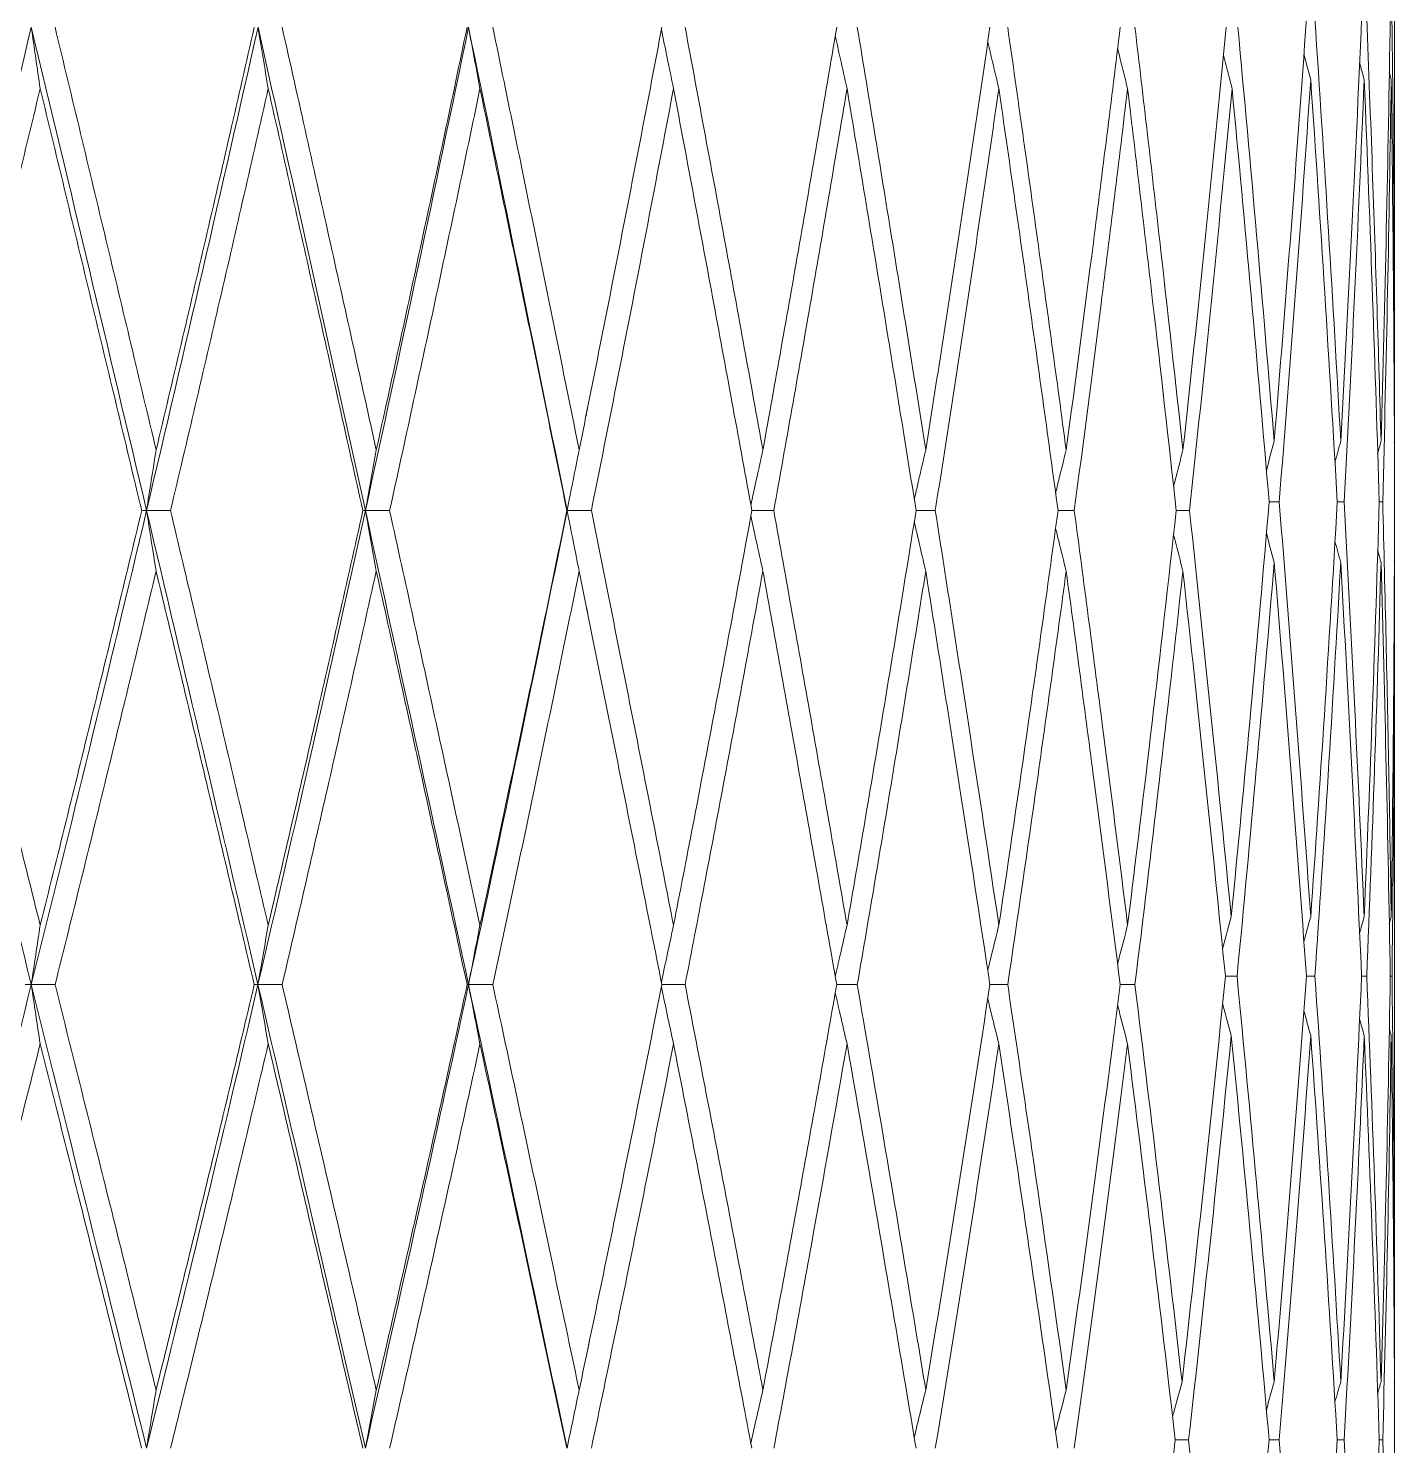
# Model space of a CAD drawing. Extents: x 4138 to 4928, y 0 to 579.
# Drawn here: x 4390.99 to 4399.09, y 402.97 to 411.38 of the extents above; entities that cross this region are included whole.
import ezdxf

# ---------------------------------------------------------------- set-up
doc = ezdxf.new("R2010")
doc.units = 0
doc.header["$LTSCALE"] = 10
doc.header["$MEASUREMENT"] = 0
doc.layers.add('1', color=7, linetype='CONTINUOUS')

msp = doc.modelspace()

# ---------------------------------------------------------------- linework, layer by layer
at = {"layer": '1', "color": 7, "linetype": 'Continuous', "lineweight": 18}
for p, q in [((4399.0925, 413.9348), (4399.0925, 408.9827)), ((4399.0925, 408.9313), (4399.0925, 408.9827)), ((4399.0925, 408.9313), (4399.0902, 408.923)), ((4399.0925, 408.2132), (4399.0904, 408.2206)), ((4399.0925, 408.162), (4399.0925, 408.2132)), ((4399.0925, 408.162), (4399.0925, 403.4029)), ((4399.0925, 403.3537), (4399.0902, 403.3457)), ((4399.0925, 403.3537), (4399.0925, 403.4029))]:
    msp.add_line(p, q, dxfattribs=at)
for points, degree in [([(4398.3781, 408.9313), (4398.4126, 409.3488), (4398.4791, 410.1846), (4398.5402, 411.0216), (4398.5695, 411.4403)], 3), ([(4398.6193, 411.4403), (4398.6475, 411.0166), (4398.7013, 410.1747), (4398.7498, 409.3439), (4398.7728, 408.9313)], 3), ([(4398.8965, 411.4403), (4398.8778, 411.0046), (4398.8382, 410.1506), (4398.7951, 409.3319), (4398.7728, 408.9313)], 3), ([(4398.9267, 411.4403), (4398.9388, 411.1347), (4398.961, 410.5414), (4398.9887, 409.7155), (4399.0045, 409.1878), (4399.0117, 408.9313)], 3), ([(4399.0665, 411.4403), (4399.06, 411.0234), (4399.0444, 410.1883), (4399.0235, 409.3507), (4399.0117, 408.9313)], 3), ([(4399.0767, 411.4403), (4399.0819, 411.0215), (4399.0897, 410.1845), (4399.0924, 409.3488), (4399.0925, 408.9313)], 3), ([(4390.3013, 408.5205), (4390.5393, 409.4674), (4390.7742, 410.4237), (4391.0056, 411.3881)], 3), ([(4391.0056, 411.3881), (4391.237, 410.4237), (4391.4649, 409.4674), (4391.6891, 408.5205)], 3), ([(4391.0584, 411.0234), (4391.0495, 411.0839), (4391.0319, 411.2052), (4391.0144, 411.327), (4391.0056, 411.3881)], 3), ([(4391.1463, 411.3881), (4391.2478, 410.9659), (4391.4492, 410.1257), (4391.6475, 409.2937), (4391.7459, 408.8799)], 3), ([(4392.3502, 411.3881), (4392.1337, 410.4237), (4391.9133, 409.4674), (4391.6891, 408.5205)], 3), ([(4391.7459, 408.8799), (4391.845, 409.2968), (4392.0411, 410.1319), (4392.2332, 410.969), (4392.3283, 411.3881)], 3), ([(4392.3502, 411.3881), (4392.5666, 410.4237), (4392.779, 409.4674), (4392.9872, 408.5205)], 3), ([(4392.4109, 411.0234), (4392.4007, 411.0839), (4392.3804, 411.2052), (4392.3602, 411.327), (4392.3502, 411.3881)], 3), ([(4392.4931, 411.3881), (4392.5913, 410.9512), (4392.7825, 410.0962), (4392.9636, 409.279), (4393.0517, 408.8799)], 3), ([(4393.5989, 411.3881), (4393.3994, 410.4237), (4393.1954, 409.4674), (4392.9872, 408.5205)], 3), ([(4393.0517, 408.8799), (4393.142, 409.2889), (4393.3222, 410.1159), (4393.5014, 410.961), (4393.5908, 411.3881)], 3), ([(4393.5989, 411.3881), (4393.7984, 410.4237), (4393.9933, 409.4674), (4394.1836, 408.5205)], 3), ([(4393.667, 411.0234), (4393.6556, 411.0839), (4393.6328, 411.2052), (4393.6102, 411.327), (4393.5989, 411.3881)], 3), ([(4393.7427, 411.3881), (4393.8327, 410.9529), (4394.0081, 410.0997), (4394.1743, 409.2808), (4394.2552, 408.8799)], 3), ([(4394.2552, 408.8799), (4394.3376, 409.2887), (4394.5019, 410.1155), (4394.6649, 410.9608), (4394.7459, 411.3881)], 3), ([(4394.8835, 411.3881), (4394.9651, 410.9519), (4395.1236, 410.0977), (4395.2727, 409.2798), (4395.345, 408.8799)], 3), ([(4395.345, 408.8799), (4395.4171, 409.2787), (4395.5624, 410.0956), (4395.7092, 410.9508), (4395.7829, 411.3881)], 3), ([(4395.9048, 411.3881), (4395.9774, 410.9498), (4396.1175, 410.0936), (4396.2481, 409.2777), (4396.311, 408.8799)], 3), ([(4396.311, 408.8799), (4396.376, 409.2907), (4396.5046, 410.1196), (4396.63, 410.9629), (4396.6919, 411.3881)], 3), ([(4396.7971, 411.3881), (4396.857, 410.9675), (4396.9748, 410.129), (4397.0885, 409.2954), (4397.1442, 408.8799)], 3), ([(4397.1442, 408.8799), (4397.1982, 409.2824), (4397.3058, 410.1029), (4397.4119, 410.9545), (4397.4646, 411.3881)], 3), ([(4397.552, 411.3881), (4397.6024, 410.9612), (4397.7003, 410.1162), (4397.7923, 409.289), (4397.8368, 408.8799)], 3), ([(4398.0936, 411.3881), (4398.0519, 410.9537), (4397.9673, 410.1014), (4397.8806, 409.2816), (4397.8368, 408.8799)], 3), ([(4398.1624, 411.3881), (4398.2006, 410.9764), (4398.2747, 410.1553), (4398.3444, 409.3385), (4398.3781, 408.9313)], 3), ([(4398.5947, 411.0756), (4398.5811, 411.1262), (4398.5676, 411.1769), (4398.554, 411.2277)], 3), ([(4398.9119, 411.0756), (4398.9026, 411.1094), (4398.8934, 411.1432), (4398.8842, 411.1771)], 3), ([(4398.5947, 411.0756), (4398.5661, 410.6568), (4398.5063, 409.8208), (4398.4413, 408.9876), (4398.4076, 408.5718)], 3), ([(4398.7524, 408.5718), (4398.7288, 408.9818), (4398.679, 409.809), (4398.6237, 410.6509), (4398.5947, 411.0756)], 3), ([(4398.7925, 408.5718), (4398.8141, 408.9712), (4398.8558, 409.7877), (4398.8939, 410.6403), (4398.9119, 411.0756)], 3), ([(4399.0013, 408.5718), (4398.9897, 408.9588), (4398.9635, 409.7631), (4398.9304, 410.628), (4398.9119, 411.0756)], 3), ([(4399.0215, 408.5718), (4399.0325, 408.9883), (4399.0519, 409.822), (4399.0661, 410.6574), (4399.072, 411.0756)], 3), ([(4399.072, 411.0756), (4399.0681, 411.0896), (4399.0642, 411.1036), (4399.0603, 411.1177)], 3), ([(4399.0921, 408.5718), (4399.0913, 408.9884), (4399.087, 409.8223), (4399.0778, 410.6576), (4399.072, 411.0756)], 3), ([(4391.0584, 411.0234), (4390.956, 410.6), (4390.7505, 409.7594), (4390.544, 408.9314), (4390.4405, 408.5206)], 3), ([(4391.6602, 408.5206), (4391.5614, 408.9337), (4391.3623, 409.764), (4391.1602, 410.6023), (4391.0584, 411.0234)], 3), ([(4392.4109, 411.0234), (4392.3162, 410.6048), (4392.1249, 409.769), (4391.9297, 408.9362), (4391.8312, 408.5206)], 3), ([(4392.9721, 408.5206), (4392.8814, 408.9288), (4392.6971, 409.7542), (4392.5072, 410.5974), (4392.4109, 411.0234)], 3), ([(4393.667, 411.0234), (4393.5779, 410.5961), (4393.3994, 409.7516), (4393.2204, 408.9275), (4393.1309, 408.5206)], 3), ([(4394.1824, 408.5206), (4394.1011, 408.9204), (4393.9339, 409.7374), (4393.7575, 410.589), (4393.667, 411.0234)], 3), ([(4394.815, 411.0234), (4394.7347, 410.5982), (4394.5731, 409.7558), (4394.4096, 408.9296), (4394.3275, 408.5206)], 3), ([(4395.2797, 408.5206), (4395.2066, 408.9208), (4395.0562, 409.7383), (4394.8969, 410.5894), (4394.815, 411.0234)], 3), ([(4395.8441, 411.0234), (4395.771, 410.5865), (4395.6253, 409.7325), (4395.4812, 408.918), (4395.4098, 408.5206)], 3), ([(4396.2538, 408.5206), (4396.1897, 408.9212), (4396.0574, 409.7389), (4395.9167, 410.5898), (4395.8441, 411.0234)], 3), ([(4396.7448, 411.0234), (4396.6833, 410.5978), (4396.559, 409.755), (4396.4319, 408.9292), (4396.3677, 408.5206)], 3), ([(4397.0957, 408.5206), (4397.0393, 408.9348), (4396.9245, 409.7663), (4396.8054, 410.6034), (4396.7448, 411.0234)], 3), ([(4397.5085, 411.0234), (4397.4565, 410.5896), (4397.3516, 409.7386), (4397.2454, 408.921), (4397.1922, 408.5206)], 3), ([(4397.7974, 408.5206), (4397.7519, 408.9312), (4397.6583, 409.7589), (4397.5594, 410.5997), (4397.5085, 411.0234)], 3), ([(4398.1283, 411.0234), (4398.0873, 410.5889), (4398.0039, 409.7373), (4397.9187, 408.9204), (4397.8757, 408.5206)], 3), ([(4398.348, 408.5718), (4398.3134, 408.9809), (4398.2421, 409.7986), (4398.1669, 410.6153), (4398.1283, 411.0234)], 3), ([(4394.2958, 409.0825), (4394.3043, 409.1243)], 1), ([(4391.6891, 408.5205), (4391.6985, 408.5804), (4391.7173, 408.7001), (4391.7363, 408.8199), (4391.7459, 408.8799)], 3), ([(4392.9872, 408.5205), (4392.9979, 408.5804), (4393.0193, 408.7001), (4393.0409, 408.8199), (4393.0517, 408.8799)], 3), ([(4394.1836, 408.5205), (4394.1954, 408.5804), (4394.2192, 408.7001), (4394.2431, 408.8199), (4394.2552, 408.8799)], 3), ([(4398.3781, 408.9313), (4398.3626, 408.8734), (4398.3471, 408.8156), (4398.3317, 408.7579)], 3), ([(4398.7728, 408.9313), (4398.7612, 408.8892), (4398.7497, 408.8473), (4398.7382, 408.8053)], 3), ([(4399.0117, 408.9313), (4399.005, 408.9073), (4398.9984, 408.8834), (4398.9917, 408.8595)], 3), ([(4399.0915, 408.9251), (4399.0918, 408.8073), (4399.0921, 408.6896), (4399.0923, 408.5718)], 3), ([(4398.1234, 406.1117), (4398.1637, 406.5228), (4398.2414, 407.3439), (4398.3134, 408.1629), (4398.348, 408.5718)], 3), ([(4398.348, 408.5718), (4398.3678, 408.5718), (4398.3877, 408.5718), (4398.4076, 408.5718)], 3), ([(4398.4076, 408.5718), (4398.441, 408.1608), (4398.5056, 407.3397), (4398.5658, 406.5207), (4398.5947, 406.1117)], 3), ([(4398.7524, 408.5718), (4398.7275, 408.1393), (4398.6761, 407.2967), (4398.6221, 406.4992), (4398.5947, 406.1117)], 3), ([(4398.7524, 408.5718), (4398.7658, 408.5718), (4398.7792, 408.5718), (4398.7925, 408.5718)], 3), ([(4398.7925, 408.5718), (4398.8147, 408.163), (4398.8567, 407.3442), (4398.8943, 406.523), (4398.9119, 406.1117)], 3), ([(4399.0013, 408.5718), (4398.9891, 408.166), (4398.9622, 407.3501), (4398.9296, 406.5259), (4398.9119, 406.1117)], 3), ([(4399.0013, 408.5718), (4399.008, 408.5718), (4399.0148, 408.5718), (4399.0215, 408.5718)], 3), ([(4399.0215, 408.5718), (4399.0288, 408.2964), (4399.0422, 407.747), (4399.0589, 406.9317), (4399.068, 406.3851), (4399.072, 406.1117)], 3), ([(4399.072, 406.1117), (4399.0776, 406.5004), (4399.0868, 407.299), (4399.0913, 408.1404), (4399.0921, 408.5718)], 3), ([(4390.3013, 408.5205), (4390.5393, 407.5737), (4390.7742, 406.6361), (4391.0056, 405.7089)], 3), ([(4390.4405, 408.5206), (4390.5501, 408.0858), (4390.7626, 407.2413), (4390.9619, 406.4464), (4391.0584, 406.0614)], 3), ([(4391.6891, 408.5205), (4391.4649, 407.5737), (4391.237, 406.6361), (4391.0056, 405.7089)], 3), ([(4391.0584, 406.0614), (4391.1615, 406.4734), (4391.3649, 407.2952), (4391.5627, 408.1128), (4391.6602, 408.5206)], 3), ([(4391.6891, 408.5205), (4391.6843, 408.5205), (4391.6747, 408.5205), (4391.665, 408.5206), (4391.6602, 408.5206)], 3), ([(4391.8312, 408.5206), (4391.8075, 408.5206), (4391.7601, 408.5205), (4391.7128, 408.5205), (4391.6891, 408.5205)], 3), ([(4391.6891, 408.5205), (4391.9133, 407.5737), (4392.1337, 406.6361), (4392.3501, 405.7089)], 3), ([(4391.7459, 408.162), (4391.7364, 408.2215), (4391.7174, 408.3407), (4391.6985, 408.4605), (4391.6891, 408.5205)], 3), ([(4391.8312, 408.5206), (4391.9277, 408.1139), (4392.1208, 407.2973), (4392.3141, 406.4744), (4392.4109, 406.0614)], 3), ([(4392.9872, 408.5205), (4392.779, 407.5737), (4392.5666, 406.6361), (4392.3501, 405.7089)], 3), ([(4392.4109, 406.0614), (4392.5031, 406.4552), (4392.689, 407.2588), (4392.8774, 408.0946), (4392.9721, 408.5206)], 3), ([(4392.9721, 408.5206), (4392.9747, 408.5206), (4392.9797, 408.5205), (4392.9847, 408.5205), (4392.9872, 408.5205)], 3), ([(4393.1309, 408.5206), (4393.107, 408.5206), (4393.0591, 408.5205), (4393.0112, 408.5205), (4392.9872, 408.5205)], 3), ([(4392.9872, 408.5205), (4393.1954, 407.5737), (4393.3994, 406.6361), (4393.5989, 405.7089)], 3), ([(4392.9872, 408.5205), (4392.9979, 408.4605), (4393.0194, 408.3407), (4393.0409, 408.2215), (4393.0517, 408.162)], 3), ([(4393.1309, 408.5206), (4393.2253, 408.0917), (4393.4089, 407.253), (4393.5826, 406.4523), (4393.667, 406.0614)], 3), ([(4394.1836, 408.5205), (4393.9933, 407.5737), (4393.7983, 406.6361), (4393.5989, 405.7089)], 3), ([(4393.667, 406.0614), (4393.7518, 406.4545), (4393.9227, 407.2575), (4394.0956, 408.094), (4394.1824, 408.5206)], 3), ([(4394.1836, 408.5205), (4394.1834, 408.5205), (4394.183, 408.5205), (4394.1826, 408.5206), (4394.1824, 408.5206)], 3), ([(4394.3275, 408.5206), (4394.3035, 408.5206), (4394.2556, 408.5205), (4394.2076, 408.5205), (4394.1836, 408.5205)], 3), ([(4394.2552, 408.162), (4394.2432, 408.2215), (4394.2193, 408.3407), (4394.1955, 408.4605), (4394.1836, 408.5205)], 3), ([(4394.3275, 408.5206), (4394.413, 408.095), (4394.5797, 407.2597), (4394.7379, 406.4556), (4394.815, 406.0614)], 3), ([(4394.815, 406.0614), (4394.8908, 406.4494), (4395.0443, 407.2473), (4395.2009, 408.0888), (4395.2797, 408.5206)], 3), ([(4395.4098, 408.5206), (4395.4832, 408.1125), (4395.629, 407.2947), (4395.7727, 406.4731), (4395.8441, 406.0614)], 3), ([(4395.8441, 406.0614), (4395.915, 406.4705), (4396.0541, 407.2894), (4396.1881, 408.1099), (4396.2538, 408.5206)], 3), ([(4396.3677, 408.5206), (4396.4357, 408.0876), (4396.5664, 407.2448), (4396.6869, 406.4482), (4396.7448, 406.0614)], 3), ([(4396.7448, 406.0614), (4396.804, 406.4576), (4396.9218, 407.2637), (4397.038, 408.097), (4397.0957, 408.5206)], 3), ([(4397.1922, 408.5206), (4397.2485, 408.0971), (4397.3574, 407.2639), (4397.4593, 406.4577), (4397.5085, 406.0614)], 3), ([(4397.7974, 408.5206), (4397.75, 408.0931), (4397.6543, 407.2558), (4397.5573, 406.4537), (4397.5085, 406.0614)], 3), ([(4397.8757, 408.5206), (4397.9205, 408.1042), (4398.0064, 407.2863), (4398.0855, 406.4983), (4398.1234, 406.1117)], 3), ([(4398.3781, 408.2132), (4398.3626, 408.2706), (4398.3471, 408.3282), (4398.3317, 408.386)], 3), ([(4398.7728, 408.2132), (4398.7612, 408.2551), (4398.7497, 408.2971), (4398.7381, 408.3391)], 3), ([(4399.0117, 408.2132), (4399.005, 408.2371), (4398.9983, 408.261), (4398.9916, 408.285)], 3), ([(4398.3781, 408.2132), (4398.3441, 407.8042), (4398.2734, 406.9863), (4398.1972, 406.1682), (4398.1577, 405.7591)], 3), ([(4398.5694, 405.7591), (4398.5397, 406.1682), (4398.478, 406.9863), (4398.4121, 407.8043), (4398.3781, 408.2132)], 3), ([(4398.6194, 405.7591), (4398.6461, 406.1455), (4398.6987, 406.9409), (4398.7486, 407.7815), (4398.7728, 408.2132)], 3), ([(4398.8965, 405.7591), (4398.8782, 406.1677), (4398.8393, 406.9853), (4398.7957, 407.8037), (4398.7728, 408.2132)], 3), ([(4398.9267, 405.7591), (4398.9436, 406.1694), (4398.9746, 406.9887), (4399.0002, 407.8054), (4399.0117, 408.2132)], 3), ([(4399.0665, 405.7591), (4399.0598, 406.1703), (4399.0439, 406.9905), (4399.0232, 407.8063), (4399.0117, 408.2132)], 3), ([(4399.0925, 408.2132), (4399.0924, 407.7826), (4399.0895, 406.943), (4399.0817, 406.1466), (4399.0768, 405.7591)], 3), ([(4391.7459, 408.162), (4391.6486, 407.7544), (4391.4515, 406.938), (4391.2491, 406.119), (4391.1466, 405.7089)], 3), ([(4392.328, 405.7089), (4392.2311, 406.1196), (4392.0372, 406.9392), (4391.843, 407.755), (4391.7459, 408.162)], 3), ([(4393.0517, 408.162), (4392.9574, 407.7366), (4392.7699, 406.9023), (4392.585, 406.1012), (4392.4933, 405.7089)], 3), ([(4393.5906, 405.7089), (4393.5037, 406.1082), (4393.327, 406.9163), (4393.1445, 407.7436), (4393.0517, 408.162)], 3), ([(4394.2552, 408.162), (4394.1693, 407.7381), (4393.9979, 406.9054), (4393.8277, 406.1027), (4393.7429, 405.7089)], 3), ([(4394.7457, 405.7089), (4394.6681, 406.1024), (4394.5088, 406.9047), (4394.3411, 407.7377), (4394.2552, 408.162)], 3), ([(4395.345, 408.162), (4395.2667, 407.731), (4395.1113, 406.8912), (4394.959, 406.0957), (4394.8837, 405.7089)], 3), ([(4395.7827, 405.7089), (4395.7112, 406.117), (4395.5667, 406.934), (4395.4194, 407.7524), (4395.345, 408.162)], 3), ([(4396.311, 408.162), (4396.2458, 407.7517), (4396.1129, 406.9325), (4395.9751, 406.1163), (4395.905, 405.7089)], 3), ([(4396.6917, 405.7089), (4396.6338, 406.0917), (4396.5126, 406.8833), (4396.3802, 407.727), (4396.311, 408.162)], 3), ([(4397.1442, 408.162), (4397.087, 407.7378), (4396.9719, 406.9047), (4396.8556, 406.1024), (4396.7972, 405.7089)], 3), ([(4397.4644, 405.7089), (4397.4146, 406.1034), (4397.3116, 406.9068), (4397.2013, 407.7388), (4397.1442, 408.162)], 3), ([(4397.8368, 408.162), (4397.79, 407.7343), (4397.6956, 406.8978), (4397.6, 406.0989), (4397.5521, 405.7089)], 3), ([(4398.0885, 405.7591), (4398.0508, 406.1359), (4397.9714, 406.9132), (4397.8832, 407.7378), (4397.8368, 408.162)], 3), ([(4394.3061, 407.9104), (4394.2973, 407.9532)], 1), ([(4398.5947, 406.1117), (4398.581, 406.0624), (4398.5674, 406.0132), (4398.5539, 405.964)], 3), ([(4398.9119, 406.1117), (4398.9026, 406.079), (4398.8934, 406.0463), (4398.8842, 406.0136)], 3), ([(4399.072, 406.1117), (4399.0681, 406.0981), (4399.0642, 406.0845), (4399.0603, 406.071)], 3), ([(4391.0056, 405.7089), (4391.0143, 405.7675), (4391.0318, 405.8848), (4391.0495, 406.0024), (4391.0584, 406.0614)], 3), ([(4392.3501, 405.7089), (4392.3602, 405.7675), (4392.3803, 405.8848), (4392.4006, 406.0024), (4392.4109, 406.0614)], 3), ([(4393.5989, 405.7089), (4393.6101, 405.7675), (4393.6327, 405.8848), (4393.6555, 406.0024), (4393.667, 406.0614)], 3), ([(4391.0056, 405.7089), (4390.7742, 404.7817), (4390.5394, 403.865), (4390.3013, 402.9597)], 3), ([(4391.0056, 405.7089), (4390.9996, 405.7089), (4390.9877, 405.7089), (4390.9758, 405.7089), (4390.9698, 405.7089)], 3), ([(4391.1466, 405.7089), (4391.1231, 405.7089), (4391.0761, 405.7089), (4391.0291, 405.7089), (4391.0056, 405.7089)], 3), ([(4391.0056, 405.7089), (4391.237, 404.7817), (4391.4649, 403.865), (4391.6891, 402.9597)], 3), ([(4391.0584, 405.3573), (4391.0495, 405.4156), (4391.0319, 405.5325), (4391.0143, 405.65), (4391.0056, 405.7089)], 3), ([(4391.1466, 405.7089), (4391.2518, 405.2883), (4391.4568, 404.4669), (4391.6513, 403.6854), (4391.7459, 403.3045)], 3), ([(4392.3501, 405.7089), (4392.1337, 404.7817), (4391.9133, 403.865), (4391.6891, 402.9597)], 3), ([(4391.7459, 403.3045), (4391.8416, 403.6898), (4392.0344, 404.4758), (4392.2298, 405.2927), (4392.328, 405.7089)], 3), ([(4392.3501, 405.7089), (4392.3465, 405.7089), (4392.3391, 405.7089), (4392.3317, 405.7089), (4392.328, 405.7089)], 3), ([(4392.4933, 405.7089), (4392.4695, 405.7089), (4392.4217, 405.7089), (4392.374, 405.7089), (4392.3501, 405.7089)], 3), ([(4392.3501, 405.7089), (4392.5666, 404.7817), (4392.779, 403.865), (4392.9872, 402.9597)], 3), ([(4392.4109, 405.3573), (4392.4007, 405.4156), (4392.3804, 405.5325), (4392.3602, 405.65), (4392.3501, 405.7089)], 3), ([(4392.4933, 405.7089), (4392.5865, 405.3105), (4392.7727, 404.5113), (4392.9587, 403.7075), (4393.0517, 403.3045)], 3), ([(4393.5989, 405.7089), (4393.3994, 404.7817), (4393.1954, 403.865), (4392.9872, 402.9597)], 3), ([(4393.0517, 403.3045), (4393.1407, 403.6903), (4393.3197, 404.4769), (4393.5001, 405.2933), (4393.5906, 405.7089)], 3), ([(4393.5906, 405.7089), (4393.592, 405.7089), (4393.5947, 405.7089), (4393.5975, 405.7089), (4393.5989, 405.7089)], 3), ([(4393.7429, 405.7089), (4393.7189, 405.7089), (4393.6709, 405.7089), (4393.6229, 405.7089), (4393.5989, 405.7089)], 3), ([(4393.5989, 405.7089), (4393.7983, 404.7817), (4393.9933, 403.865), (4394.1836, 402.9597)], 3), ([(4393.5989, 405.7089), (4393.6102, 405.65), (4393.6328, 405.5325), (4393.6556, 405.4156), (4393.667, 405.3573)], 3), ([(4393.7429, 405.7089), (4393.8339, 405.2862), (4394.0102, 404.4628), (4394.1753, 403.6833), (4394.2552, 403.3045)], 3), ([(4394.2552, 403.3045), (4394.3353, 403.6844), (4394.4973, 404.465), (4394.6625, 405.2873), (4394.7457, 405.7089)], 3), ([(4394.8837, 405.7089), (4394.9634, 405.2996), (4395.1199, 404.4896), (4395.2709, 403.6967), (4395.345, 403.3045)], 3), ([(4395.345, 403.3045), (4395.4216, 403.7098), (4395.571, 404.5158), (4395.7133, 405.3128), (4395.7827, 405.7089)], 3), ([(4395.905, 405.7089), (4395.9735, 405.3111), (4396.1098, 404.5125), (4396.2443, 403.7081), (4396.311, 403.3045)], 3), ([(4396.311, 403.3045), (4396.3761, 403.6978), (4396.5046, 404.4918), (4396.6299, 405.3007), (4396.6917, 405.7089)], 3), ([(4396.7972, 405.7089), (4396.8595, 405.2891), (4396.9794, 404.4687), (4397.0907, 403.6862), (4397.1442, 403.3045)], 3), ([(4397.4644, 405.7089), (4397.4111, 405.2867), (4397.3042, 404.4637), (4397.1974, 403.6838), (4397.1442, 403.3045)], 3), ([(4397.5521, 405.7089), (4397.6018, 405.3049), (4397.6979, 404.5083), (4397.7878, 403.7347), (4397.8312, 403.3537)], 3), ([(4397.8312, 403.3537), (4397.8771, 403.7565), (4397.9658, 404.5602), (4398.0485, 405.3601), (4398.0885, 405.7591)], 3), ([(4398.1577, 405.7591), (4398.1978, 405.3442), (4398.2745, 404.5284), (4398.3446, 403.7406), (4398.3781, 403.3537)], 3), ([(4398.5694, 405.7591), (4398.5387, 405.3363), (4398.4758, 404.5125), (4398.4109, 403.7326), (4398.3781, 403.3537)], 3), ([(4398.5694, 405.7591), (4398.5861, 405.7591), (4398.6027, 405.7591), (4398.6194, 405.7591)], 3), ([(4398.6194, 405.7591), (4398.647, 405.3608), (4398.7002, 404.5614), (4398.7493, 403.7571), (4398.7728, 403.3537)], 3), ([(4398.8965, 405.7591), (4398.8788, 405.3653), (4398.8408, 404.5706), (4398.7966, 403.7617), (4398.7728, 403.3537)], 3), ([(4398.8965, 405.7591), (4398.9065, 405.7591), (4398.9166, 405.7591), (4398.9267, 405.7591)], 3), ([(4398.9267, 405.7591), (4398.9432, 405.3589), (4398.9739, 404.5578), (4398.9999, 403.7553), (4399.0117, 403.3537)], 3), ([(4399.0117, 403.3537), (4399.0229, 403.7365), (4399.0435, 404.5202), (4399.0597, 405.3401), (4399.0665, 405.7591)], 3), ([(4399.0665, 405.7591), (4399.0699, 405.7591), (4399.0733, 405.7591), (4399.0768, 405.7591)], 3), ([(4399.0768, 405.7591), (4399.0802, 405.4913), (4399.0859, 404.956), (4399.0912, 404.1521), (4399.0925, 403.6195), (4399.0925, 403.3537)], 3), ([(4398.5947, 405.4074), (4398.581, 405.4565), (4398.5674, 405.5057), (4398.5537, 405.555)], 3), ([(4398.9119, 405.4074), (4398.9026, 405.44), (4398.8934, 405.4727), (4398.8841, 405.5055)], 3), ([(4399.072, 405.4074), (4399.0681, 405.4207), (4399.0643, 405.4341), (4399.0605, 405.4474)], 3), ([(4391.0584, 405.3573), (4390.9582, 404.9593), (4390.7551, 404.1617), (4390.5465, 403.3609), (4390.4408, 402.9597)], 3), ([(4391.6599, 402.9597), (4391.5649, 403.3399), (4391.3695, 404.1196), (4391.1638, 404.9382), (4391.0584, 405.3573)], 3), ([(4392.4109, 405.3573), (4392.3132, 404.9427), (4392.1189, 404.1285), (4391.9269, 403.3443), (4391.8315, 402.9597)], 3), ([(4392.9719, 402.9597), (4392.8786, 403.3608), (4392.6918, 404.1615), (4392.5046, 404.9592), (4392.4109, 405.3573)], 3), ([(4393.667, 405.3573), (4393.5778, 404.9462), (4393.3992, 404.1356), (4393.2205, 403.3479), (4393.1312, 402.9597)], 3), ([(4394.1821, 402.9597), (4394.099, 403.3508), (4393.9299, 404.1415), (4393.7555, 404.9492), (4393.667, 405.3573)], 3), ([(4394.815, 405.3573), (4394.7324, 404.9372), (4394.5684, 404.1175), (4394.4074, 403.3388), (4394.3277, 402.9597)], 3), ([(4395.2795, 402.9597), (4395.2049, 403.3504), (4395.0529, 404.1407), (4394.8952, 404.9488), (4394.815, 405.3573)], 3), ([(4395.8441, 405.3573), (4395.7754, 404.9629), (4395.6345, 404.1689), (4395.4861, 403.3645), (4395.41, 402.9597)], 3), ([(4396.2536, 402.9597), (4396.1859, 403.3643), (4396.0499, 404.1686), (4395.9128, 404.9628), (4395.8441, 405.3573)], 3), ([(4396.7448, 405.3573), (4396.6833, 404.9481), (4396.5589, 404.1393), (4396.432, 403.3497), (4396.3679, 402.9597)], 3), ([(4397.0955, 402.9597), (4397.0416, 403.3388), (4396.9293, 404.1175), (4396.8079, 404.9372), (4396.7448, 405.3573)], 3), ([(4397.5085, 405.3573), (4397.4557, 404.9346), (4397.35, 404.1123), (4397.2447, 403.3362), (4397.1924, 402.9597)], 3), ([(4397.7915, 403.0087), (4397.7471, 403.3919), (4397.6555, 404.1664), (4397.5585, 404.9576), (4397.5085, 405.3573)], 3), ([(4398.1234, 405.4074), (4398.0841, 405.009), (4398.0027, 404.2108), (4397.9155, 403.4099), (4397.8703, 403.0087)], 3), ([(4398.3479, 403.0087), (4398.3141, 403.3902), (4398.2431, 404.1714), (4398.1646, 404.9893), (4398.1234, 405.4074)], 3), ([(4398.4077, 403.0087), (4398.4398, 403.3873), (4398.5034, 404.1656), (4398.5648, 404.9864), (4398.5947, 405.4074)], 3), ([(4398.7524, 403.0087), (4398.7282, 403.4111), (4398.6776, 404.2133), (4398.623, 405.0102), (4398.5947, 405.4074)], 3), ([(4398.7926, 403.0087), (4398.8158, 403.4188), (4398.8587, 404.2287), (4398.8951, 405.0179), (4398.9119, 405.4074)], 3), ([(4399.0012, 403.0087), (4398.9887, 403.4093), (4398.9612, 404.2097), (4398.9291, 405.0084), (4398.9119, 405.4074)], 3), ([(4399.072, 405.4074), (4399.0659, 404.9895), (4399.0512, 404.1718), (4399.0321, 403.3904), (4399.0215, 403.0087)], 3), ([(4399.0921, 403.0087), (4399.0913, 403.407), (4399.087, 404.205), (4399.0778, 405.0061), (4399.072, 405.4074)], 3), ([(4394.3067, 403.5502), (4394.3162, 403.5949)], 1), ([(4398.3781, 403.3537), (4398.3625, 403.298), (4398.347, 403.2424), (4398.3316, 403.1869)], 3), ([(4398.7728, 403.3537), (4398.7612, 403.3132), (4398.7497, 403.2728), (4398.7382, 403.2324)], 3), ([(4399.0117, 403.3537), (4399.005, 403.3306), (4398.9983, 403.3075), (4398.9916, 403.2845)], 3), ([(4399.0915, 403.3477), (4399.0918, 403.2346), (4399.0921, 403.1216), (4399.0923, 403.0087)], 3), ([(4391.6891, 402.9597), (4391.6985, 403.017), (4391.7173, 403.1317), (4391.7363, 403.2468), (4391.7459, 403.3045)], 3), ([(4392.9872, 402.9597), (4392.9979, 403.017), (4393.0193, 403.1317), (4393.0409, 403.2468), (4393.0517, 403.3045)], 3), ([(4394.1836, 402.9597), (4394.1954, 403.017), (4394.2192, 403.1317), (4394.2431, 403.2468), (4394.2552, 403.3045)], 3), ([(4397.5023, 400.6639), (4397.5536, 401.0561), (4397.653, 401.8392), (4397.7463, 402.6194), (4397.7915, 403.0087)], 3), ([(4397.8703, 403.0087), (4397.9144, 402.617), (4398.0008, 401.8345), (4398.0832, 401.0538), (4398.1234, 400.6639)], 3), ([(4398.3479, 403.0087), (4398.3121, 402.6044), (4398.2387, 401.8093), (4398.1623, 401.0412), (4398.1234, 400.6639)], 3), ([(4398.3479, 403.0087), (4398.3678, 403.0087), (4398.3877, 403.0087), (4398.4077, 403.0087)], 3), ([(4398.4077, 403.0087), (4398.4416, 402.6092), (4398.5067, 401.8188), (4398.5663, 401.0459), (4398.5947, 400.6639)], 3), ([(4398.7524, 403.0087), (4398.7292, 402.6244), (4398.6799, 401.8492), (4398.6243, 401.0611), (4398.5947, 400.6639)], 3), ([(4398.7524, 403.0087), (4398.7658, 403.0087), (4398.7792, 403.0087), (4398.7926, 403.0087)], 3), ([(4398.7926, 403.0087), (4398.8147, 402.6177), (4398.8568, 401.8358), (4398.8943, 401.0544), (4398.9119, 400.6639)], 3), ([(4398.9119, 400.6639), (4398.929, 401.0447), (4398.9612, 401.8164), (4398.9887, 402.608), (4399.0012, 403.0087)], 3), ([(4399.0012, 403.0087), (4399.008, 403.0087), (4399.0148, 403.0087), (4399.0215, 403.0087)], 3), ([(4399.0215, 403.0087), (4399.0323, 402.6176), (4399.0516, 401.8356), (4399.066, 401.0543), (4399.072, 400.6639)], 3), ([(4399.072, 400.6639), (4399.0779, 401.054), (4399.0872, 401.8349), (4399.0913, 402.6172), (4399.0921, 403.0087)], 3)]:
    msp.add_open_spline(points, degree=degree, dxfattribs=at)
for points, knots in [([(4394.815, 411.0234), (4394.8024, 411.0839), (4394.7784, 411.2003), (4394.7545, 411.3172), (4394.7431, 411.3734)], [0, 0, 0, 0, 0.520943, 1, 1, 1, 1]), ([(4395.8441, 411.0234), (4395.8305, 411.0839), (4395.8072, 411.1886), (4395.784, 411.2936), (4395.7742, 411.3378)], [0, 0, 0, 0, 0.579521, 1, 1, 1, 1]), ([(4396.7448, 411.0234), (4396.7303, 411.0839), (4396.7084, 411.1764), (4396.6865, 411.2692), (4396.679, 411.3011)], [0, 0, 0, 0, 0.655859, 1, 1, 1, 1]), ([(4397.5085, 411.0234), (4397.4934, 411.0839), (4397.4735, 411.1635), (4397.4536, 411.2434), (4397.4489, 411.2624)], [0, 0, 0, 0, 0.761742, 1, 1, 1, 1]), ([(4398.1283, 411.0234), (4398.1125, 411.0839), (4398.0954, 411.1498), (4398.0783, 411.2159), (4398.077, 411.2211)], [0, 0, 0, 0, 0.920333, 1, 1, 1, 1]), ([(4395.2739, 408.5522), (4395.2845, 408.6015), (4395.3081, 408.7106), (4395.3319, 408.8199), (4395.345, 408.8799)], [0, 0, 0, 0, 0.451594, 1, 1, 1, 1]), ([(4396.2429, 408.5877), (4396.2516, 408.6252), (4396.2742, 408.7225), (4396.297, 408.8199), (4396.311, 408.8799)], [0, 0, 0, 0, 0.384864, 1, 1, 1, 1]), ([(4397.0812, 408.6247), (4397.0874, 408.6498), (4397.1083, 408.7348), (4397.1293, 408.8198), (4397.1442, 408.8799)], [0, 0, 0, 0, 0.295356, 1, 1, 1, 1]), ([(4397.8368, 408.8799), (4397.8212, 408.8199), (4397.8026, 408.748), (4397.7841, 408.6762), (4397.7811, 408.6642)], [0, 0, 0, 0, 0.833592, 1, 1, 1, 1]), ([(4395.345, 408.162), (4395.3319, 408.2215), (4395.3082, 408.3302), (4395.2845, 408.4395), (4395.2738, 408.489)], [0, 0, 0, 0, 0.548068, 1, 1, 1, 1]), ([(4395.4098, 408.5206), (4395.386, 408.5206), (4395.3426, 408.5205), (4395.2993, 408.5205), (4395.2797, 408.5205)], [0, 0, 0, 0, 0.548763, 1, 1, 1, 1]), ([(4396.311, 408.162), (4396.297, 408.2215), (4396.2743, 408.3185), (4396.2516, 408.4159), (4396.2429, 408.4535)], [0, 0, 0, 0, 0.614393, 1, 1, 1, 1]), ([(4396.2538, 408.5205), (4396.2684, 408.5205), (4396.3064, 408.5205), (4396.3443, 408.5206), (4396.3677, 408.5206)], [0, 0, 0, 0, 0.383751, 1, 1, 1, 1]), ([(4397.1922, 408.5206), (4397.1695, 408.5206), (4397.1373, 408.5205), (4397.1051, 408.5205), (4397.0957, 408.5205)], [0, 0, 0, 0, 0.707182, 1, 1, 1, 1]), ([(4397.8757, 408.5206), (4397.8538, 408.5206), (4397.8277, 408.5205), (4397.8016, 408.5205), (4397.7974, 408.5205)], [0, 0, 0, 0, 0.839302, 1, 1, 1, 1]), ([(4397.1442, 408.162), (4397.1294, 408.2215), (4397.1084, 408.3062), (4397.0874, 408.3913), (4397.0812, 408.4165)], [0, 0, 0, 0, 0.703328, 1, 1, 1, 1]), ([(4397.8368, 408.162), (4397.8213, 408.2215), (4397.8027, 408.2933), (4397.7841, 408.3652), (4397.7809, 408.3774)], [0, 0, 0, 0, 0.830543, 1, 1, 1, 1]), ([(4398.0719, 405.92), (4398.0733, 405.925), (4398.0903, 405.9888), (4398.1075, 406.0528), (4398.1234, 406.1117)], [0, 0, 0, 0, 0.079058, 1, 1, 1, 1]), ([(4394.743, 405.7226), (4394.7544, 405.7766), (4394.7782, 405.8893), (4394.8023, 406.0024), (4394.815, 406.0614)], [0, 0, 0, 0, 0.4797, 1, 1, 1, 1]), ([(4395.7741, 405.757), (4395.7839, 405.7995), (4395.8071, 405.9008), (4395.8305, 406.0024), (4395.8441, 406.0614)], [0, 0, 0, 0, 0.420804, 1, 1, 1, 1]), ([(4396.6789, 405.7925), (4396.6864, 405.8232), (4396.7082, 405.9127), (4396.7302, 406.0024), (4396.7448, 406.0614)], [0, 0, 0, 0, 0.344129, 1, 1, 1, 1]), ([(4397.5085, 406.0614), (4397.4933, 406.0024), (4397.4733, 405.9252), (4397.4535, 405.8482), (4397.4488, 405.8299)], [0, 0, 0, 0, 0.762232, 1, 1, 1, 1]), ([(4394.815, 405.3573), (4394.8024, 405.4156), (4394.7784, 405.528), (4394.7544, 405.6409), (4394.743, 405.6953)], [0, 0, 0, 0, 0.520106, 1, 1, 1, 1]), ([(4394.8837, 405.7089), (4394.8598, 405.7089), (4394.8138, 405.7089), (4394.7678, 405.7089), (4394.7457, 405.7089)], [0, 0, 0, 0, 0.520386, 1, 1, 1, 1]), ([(4395.7827, 405.7089), (4395.7998, 405.7089), (4395.8406, 405.7089), (4395.8814, 405.7089), (4395.905, 405.7089)], [0, 0, 0, 0, 0.420291, 1, 1, 1, 1]), ([(4396.7972, 405.7089), (4396.7741, 405.7089), (4396.739, 405.7089), (4396.7038, 405.7089), (4396.6917, 405.7089)], [0, 0, 0, 0, 0.657288, 1, 1, 1, 1]), ([(4397.5521, 405.7089), (4397.5297, 405.7089), (4397.5005, 405.7089), (4397.4713, 405.7089), (4397.4644, 405.7089)], [0, 0, 0, 0, 0.765499, 1, 1, 1, 1]), ([(4398.1577, 405.7591), (4398.1363, 405.7591), (4398.1132, 405.7591), (4398.0901, 405.7591), (4398.0885, 405.7591)], [0, 0, 0, 0, 0.928876, 1, 1, 1, 1]), ([(4395.8441, 405.3573), (4395.8305, 405.4156), (4395.8072, 405.5167), (4395.7839, 405.6182), (4395.7741, 405.661)], [0, 0, 0, 0, 0.578505, 1, 1, 1, 1]), ([(4396.7448, 405.3573), (4396.7303, 405.4156), (4396.7083, 405.5049), (4396.6864, 405.5946), (4396.6788, 405.6256)], [0, 0, 0, 0, 0.654572, 1, 1, 1, 1]), ([(4398.1234, 405.4074), (4398.1076, 405.4657), (4398.0904, 405.5294), (4398.0733, 405.5933), (4398.0719, 405.5985)], [0, 0, 0, 0, 0.918167, 1, 1, 1, 1]), ([(4397.5085, 405.3573), (4397.4934, 405.4156), (4397.4734, 405.4926), (4397.4535, 405.5699), (4397.4487, 405.5885)], [0, 0, 0, 0, 0.759195, 1, 1, 1, 1]), ([(4397.7753, 403.1458), (4397.7784, 403.1575), (4397.797, 403.2267), (4397.8156, 403.296), (4397.8312, 403.3537)], [0, 0, 0, 0, 0.169436, 1, 1, 1, 1]), ([(4395.2737, 402.9895), (4395.2844, 403.0369), (4395.308, 403.1417), (4395.3319, 403.2468), (4395.345, 403.3045)], [0, 0, 0, 0, 0.452561, 1, 1, 1, 1]), ([(4396.2428, 403.0236), (4396.2515, 403.0596), (4396.2741, 403.1531), (4396.297, 403.2468), (4396.311, 403.3045)], [0, 0, 0, 0, 0.385949, 1, 1, 1, 1]), ([(4397.1442, 403.3045), (4397.1293, 403.2468), (4397.1082, 403.165), (4397.0873, 403.0834), (4397.0811, 403.0592)], [0, 0, 0, 0, 0.703437, 1, 1, 1, 1]), ([(4397.8703, 403.0087), (4397.8484, 403.0087), (4397.8221, 403.0087), (4397.7958, 403.0087), (4397.7915, 403.0087)], [0, 0, 0, 0, 0.835514, 1, 1, 1, 1])]:
    msp.add_open_spline(points, degree=3, knots=knots, dxfattribs=at)

doc.saveas('drawing.dxf')
